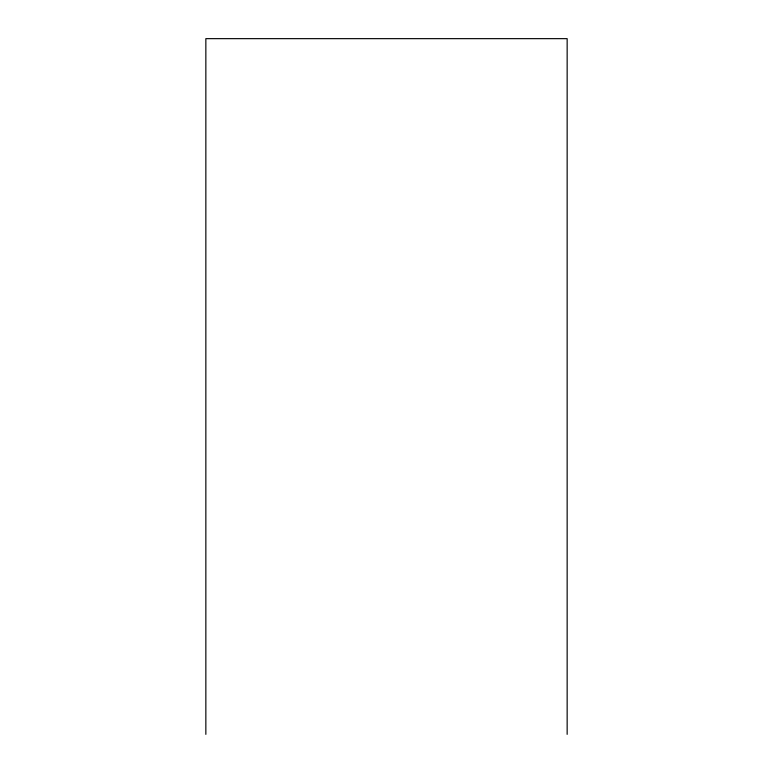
<?xml version="1.0" encoding="UTF-8"?>
<svg xmlns="http://www.w3.org/2000/svg" width="773" height="773" viewBox="0 0 773 773"><rect width="100%" height="100%" fill="white"/><g stroke="black" fill="none" stroke-linecap="round" stroke-linejoin="round"><path stroke-width="1.16" d="M567.15 734.35L567.15 38.65L205.85 38.65L205.85 734.35"/></g></svg>
